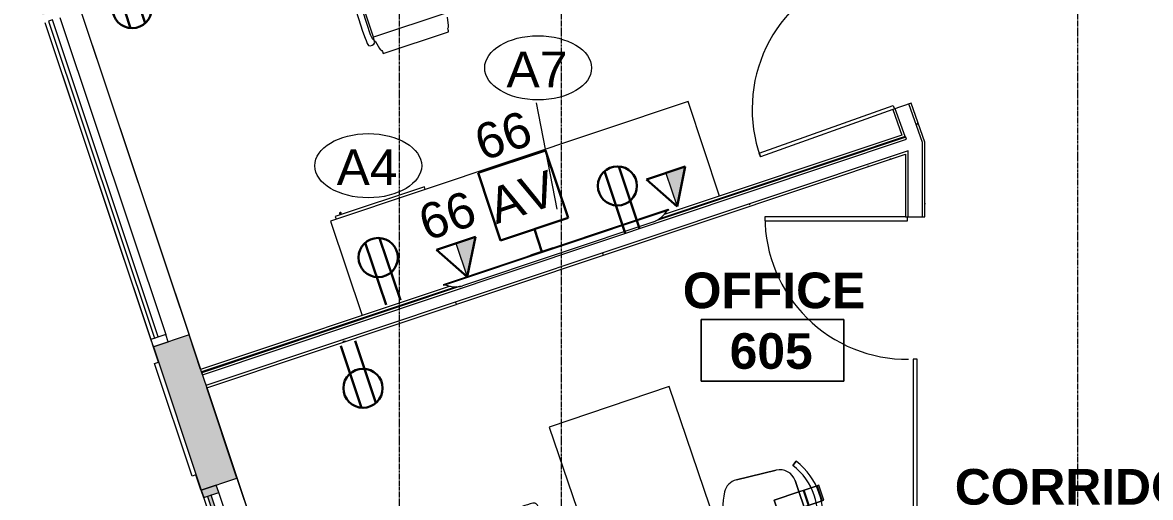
# Model space of a CAD drawing. Header units: inches. Extents: x 2468 to 4886, y -16 to 1381.
# Drawn here: x 2745.3 to 3030.3, y 390.6 to 510.6 of the extents above; entities that cross this region are included whole.
import ezdxf

# ---------------------------------------------------------------- set-up
doc = ezdxf.new("R2010")
doc.units = ezdxf.units.IN
doc.header["$MEASUREMENT"] = 0
doc.linetypes.add('Grid Line 1_2_', pattern=[0.875, 0.5, -0.125, 0.125, -0.125])
for name, color, linetype, lineweight in [('7200-WISCONSIN-AVE-6TH-FLOOR-031418_dwg', 8, 'Continuous', 9), ('A-ANNO-NOTE', 131, 'Continuous', 30), ('A-AREA-IDEN', 2, 'Continuous', 9), ('A-DOOR', 31, 'Continuous', 13), ('A-GLAZ-CURT', 52, 'Continuous', 9), ('A-GLAZ-CWMG', 51, 'Continuous', 13), ('A-WALL', 113, 'Continuous', 13), ('A-WALL-PATT', 111, 'Continuous', 13), ('Bb-cor', 7, 'Continuous', 9), ('Bb-mullion', 7, 'Continuous', 9), ('I-FURN', 30, 'Continuous', 9), ('I-WALL', 2, 'Continuous', 13), ('Q-CASE', 31, 'Continuous', 13), ('Q-SPCQ', 91, 'Continuous', 9), ('Q-SPCQ-IDEN', 132, 'Continuous', 9), ('S-GRID', 1, 'Continuous', 9)]:
    doc.layers.add(name, color=color, linetype=linetype, lineweight=lineweight)
doc.styles.add('Arial', font='arial.ttf', dxfattribs={"height": 9})
doc.styles.add('Swis721 Lt BT', font='swissl.ttf', dxfattribs={"height": 9})
doc.styles.add('Swis721 Lt BT_B', font='', dxfattribs={"height": 9})
doc.styles.get('Swis721 Lt BT_B').set_extended_font_data('Swis721 Lt BT', bold=True)
pattern_1 = [(0, (0, 0), (30.72, 7.68), [1.267, -21.773, 1.267, -21.773, -122.88]), (0, (0, 0), (30.72, 7.68), [-46.08, 1.267, -44.813, 1.267, -21.773, -53.76]), (0, (0, 0), (30.72, 7.68), [-115.2, 1.267, -14.093, 1.267, -37.133]), (120, (11.52, 3.84), (-22.011075, 22.7643), [1.267, -21.773, 1.267, -21.773, -122.88]), (120, (11.52, 3.84), (-22.011075, 22.7643), [-46.08, 1.267, -44.813, 1.267, -21.773, -53.76]), (120, (11.52, 3.84), (-22.011075, 22.7643), [-115.2, 1.267, -14.093, 1.267, -37.133]), (240, (15.36, 19.2), (-8.708925, -30.4443), [1.267, -21.773, 1.267, -21.773, -122.88]), (240, (15.36, 19.2), (-8.708925, -30.4443), [-46.08, 1.267, -44.813, 1.267, -21.773, -53.76]), (240, (15.36, 19.2), (-8.708925, -30.4443), [-115.2, 1.267, -14.093, 1.267, -37.133])]

# ---------------------------------------------------------------- blocks, each defined once
blk = doc.blocks.new('F - CONF TABLE _4 RECTANGULAR-12 CHAIRS_ - F - CONF TABLE _4 RECTANGULAR-12 CHAIRS_-6028883-6TH FLOOR POWER _ SIGNAL')
at = {"layer": 'I-FURN'}
for p, q in [((142.52, -6.15), (142.52, -25.67)), ((145.75, -6.73), (143.69, -6.33)), ((146.13, -6.89), (145.75, -6.73)), ((146.39, -7.14), (146.13, -6.89)), ((147.23, -24.63), (147.23, -7.2)), ((139.84, -25.63), (131.75, -25.63)), ((142.52, -25.67), (139.84, -25.63)), ((143.35, -25.72), (143.69, -25.49)), ((143.69, -25.49), (145.75, -25.09)), ((145.75, -25.09), (145.99, -25.01)), ((145.99, -25.01), (146.13, -24.94)), ((146.13, -24.94), (146.39, -24.68)), ((130.93, -26.12), (138.59, -26.22)), ((133.25, -27.7), (140.25, -27.79)), ((138.59, -26.22), (141.59, -26.22)), ((140.25, -27.79), (142.1, -27.75)), ((141.59, -26.22), (142.76, -26.12)), ((142.1, -27.75), (142.75, -27.71)), ((143.69, -25.74), (142.52, -25.67)), ((142.75, -27.71), (143.52, -27.64)), ((142.76, -26.12), (143.35, -25.72)), ((143.52, -27.64), (144.13, -27.54)), ((143.91, -25.76), (143.69, -25.74))]:
    blk.add_line(p, q, dxfattribs=at)
blk.add_arc((143.06, -26.76), 1.32, 324.065, 49.935, dxfattribs=at)
for points, knots in [([(147.23, -7.2), (147.23, -7.19), (147.21, -7.19), (147.16, -7.18), (147.1, -7.17), (147.01, -7.16), (146.91, -7.16), (146.76, -7.15), (146.58, -7.14), (146.44, -7.14), (146.39, -7.14)], [0, 0, 0, 0, 0.111111, 0.222222, 0.333333, 0.444444, 0.555556, 0.666667, 0.888889, 1, 1, 1, 1]), ([(146.39, -24.68), (146.58, -24.68), (146.86, -24.67), (147.08, -24.65), (147.16, -24.64), (147.21, -24.63), (147.23, -24.63), (147.23, -24.63)], [0, 0, 0, 0, 0.444444, 0.666667, 0.777778, 0.888889, 1, 1, 1, 1])]:
    blk.add_open_spline(points, degree=3, knots=knots, dxfattribs=at)
blk = doc.blocks.new('Single Glass Door1 - Full Rail - Long Handle-6377834-6TH FLOOR POWER _ SIGNAL')
at = {"layer": 'A-DOOR', "lineweight": 20}
for p, q in [((17, -2), (18, -2)), ((17, -38), (17, -2)), ((18, -2.4375), (18, -38)), ((18, -38), (17, -38))]:
    blk.add_line(p, q, dxfattribs=at)
at = {"layer": 'A-DOOR', "lineweight": 9}
blk.add_arc((18, -2), 36, 179.5, 270, dxfattribs=at)
blk = doc.blocks.new('Single Glass Door1 - Full Rail - Long Handle-6377836-6TH FLOOR POWER _ SIGNAL')
at = {"layer": 'A-DOOR', "lineweight": 20}
for p, q in [((17, 38), (17, 2)), ((18, 38), (17, 38)), ((18, 2.4375), (18, 38)), ((17, 2), (18, 2))]:
    blk.add_line(p, q, dxfattribs=at)
at = {"layer": 'A-DOOR', "lineweight": 9}
blk.add_arc((18, 2), 36, 90, 180.5, dxfattribs=at)
blk = doc.blocks.new('System Panel - Glazed-6038699-6TH FLOOR POWER _ SIGNAL')
at = {"layer": 'A-GLAZ-CURT', "lineweight": 13}
for p, q in [((34.84, 0.5), (-34.84, 0.5)), ((-34.84, 0.5), (-34.84, -0.5)), ((34.84, -0.5), (34.84, 0.5)), ((-34.84, -0.5), (34.84, -0.5))]:
    blk.add_line(p, q, dxfattribs=at)
blk = doc.blocks.new('Table-Teknion-Run_Off_Fixed_Journal_Leg - CJRF3266-5115852-6TH FLOOR POWER _ SIGNAL')
at = {"layer": 'I-FURN'}
for p, q in [((33, 16), (-33, 16)), ((-33, 16), (-33, -16)), ((33, -16), (33, 16)), ((-33, -16), (33, -16))]:
    blk.add_line(p, q, dxfattribs=at)
blk = doc.blocks.new('Chair-Teknion-Projek - No Headrest_  Fixed T-Arms-V55-6TH FLOOR POWER _ SIGNAL')
at = {"layer": 'I-FURN'}
for p, q in [((-1.18, 13.82), (-1.18, 13.45)), ((-1.18, 13.33), (-1.18, 12.66)), ((-1.18, 12.54), (-1.18, 12.17)), ((-0.61, 12.02), (-0.63, 10.17)), ((-0.6, 13.04), (-0.61, 12.02)), ((0.6, 13.04), (0.61, 12.02)), ((0.64, 10.17), (0.61, 12.02)), ((1.18, 13.45), (1.18, 13.82)), ((1.18, 12.66), (1.18, 13.33)), ((1.18, 12.17), (1.18, 12.54)), ((4.23, 9.61), (-4.23, 9.61)), ((4.23, 9.07), (-4.23, 9.07)), ((-0.63, 10.17), (-2.65, 10.17)), ((-0.63, 10.17), (0.64, 10.17)), ((2.65, 10.17), (0.64, 10.17)), ((-13.51, 3.15), (-13.15, 3.03)), ((-13.04, 2.99), (-12.4, 2.79)), ((-12.42, 5.28), (-12.78, 5.39)), ((-12.59, 3.46), (-11.62, 3.13)), ((-11.67, 5.03), (-12.31, 5.24)), ((-11.24, 4.3), (-12.21, 4.6)), ((-11.2, 4.88), (-11.56, 5)), ((-9.39, 3.16), (9.39, 3.16)), ((11.56, 5), (11.2, 4.88)), ((12.22, 4.6), (11.24, 4.3)), ((12.59, 3.46), (11.62, 3.13)), ((12.31, 5.24), (11.67, 5.03)), ((12.4, 2.79), (13.04, 2.99)), ((12.78, 5.39), (12.42, 5.28)), ((13.15, 3.03), (13.51, 3.15)), ((-12.29, 2.75), (-11.93, 2.64)), ((11.93, 2.64), (12.29, 2.75)), ((-11.87, -5.48), (-11.02, -5.48)), ((-11.02, -5.48), (-10.17, -5.48)), ((10.17, -5.48), (11.02, -5.48)), ((11.02, -5.48), (11.87, -5.48)), ((-8.86, -10.18), (-9.08, -10.49)), ((-8.76, -10.04), (-8.79, -10.09)), ((-6.88, -11.48), (-6.65, -11.17)), ((-5.91, -11.24), (5.91, -11.24)), ((6.65, -11.17), (6.88, -11.48)), ((8.79, -10.09), (8.76, -10.04)), ((9.08, -10.49), (8.86, -10.18)), ((-7.17, -11.87), (-6.95, -11.57)), ((6.95, -11.57), (7.17, -11.87))]:
    blk.add_line(p, q, dxfattribs=at)
at = {"layer": 'I-FURN', "flags": 128}
for points in [[(-11.62, 3.13), (-10.6, 2.79), (-9.58, 2.44)], [(-9.39, 3.72), (-10.32, 4.01), (-11.24, 4.3)], [(11.24, 4.3), (10.32, 4.01), (9.39, 3.72)], [(9.58, 2.44), (10.6, 2.79), (11.62, 3.13)]]:
    blk.add_lwpolyline(points, dxfattribs=at)
at = {"layer": 'I-FURN'}
for centre, radius, start, end in [((0, 10.37), 3.64, 71.0766, 108.9234), ((-1.12, 13.45), 0.062, 180, 255.4949), ((-1.12, 13.33), 0.062, 104.5051, 180), ((-1.12, 12.66), 0.062, 180, 255.4949), ((-1.12, 12.54), 0.062, 104.5051, 180), ((0, 15.62), 3.65, 251.125, 260.3423), ((0, 12.99), 0.6, 4.6052, 175.3948), ((0, 15.62), 3.65, 279.6577, 288.875), ((1.12, 13.45), 0.062, 284.5051, 0), ((1.12, 13.33), 0.062, 0, 75.4949), ((1.12, 12.66), 0.062, 284.5051, 0), ((1.12, 12.54), 0.062, 360, 75.4949), ((-2.64, 3.42), 6.76, 128.2502, 177.4222), ((-2.65, 3.42), 6.75, 90, 128.2502), ((-4.23, 5.34), 4.26, 110.8332, 127.5604), ((-4.23, 5.34), 4.26, 90, 110.8332), ((-4.46, 4.82), 4.25, 86.8142, 106.3928), ((2.65, 3.42), 6.75, 51.7498, 90), ((4.23, 5.34), 4.26, 69.1668, 90), ((4.46, 4.82), 4.25, 73.6072, 93.1858), ((4.23, 5.34), 4.26, 52.4396, 69.1668), ((2.64, 3.42), 6.76, 2.5778, 51.7498), ((-9.87, 3.21), 3.64, 143.0766, 180.9234), ((-13.13, 3.09), 0.062, 252, 327.4949), ((-13.02, 3.05), 0.062, 176.5051, 252), ((-12.36, 4.01), 0.6, 75.7003, 247.3948), ((-12.44, 5.22), 0.062, 356.5051, 72), ((-12.33, 5.18), 0.062, 72, 147.4949), ((-14.86, 4.83), 3.65, 323.125, 332.3423), ((-11.69, 4.98), 0.062, 356.5051, 72), ((-11.58, 4.94), 0.062, 72, 147.4949), ((-14.86, 4.83), 3.65, 351.6577, 0.875), ((-5.24, 1.24), 4.5, 154.7303, 164.55), ((-3.3, 3.44), 6.1, 177.3817, 182.6183), ((5.25, 1.25), 4.49, 15.4405, 25.2792), ((2.64, 3.42), 6.76, 357.851, 2.702), ((14.86, 4.83), 3.65, 179.125, 188.3423), ((11.58, 4.94), 0.062, 32.5051, 108), ((14.86, 4.83), 3.65, 207.6577, 216.875), ((11.69, 4.98), 0.062, 108, 183.4949), ((12.36, 4.01), 0.6, 292.6052, 103.3948), ((12.33, 5.18), 0.062, 32.5051, 108), ((12.44, 5.22), 0.062, 108, 183.4949), ((9.87, 3.21), 3.64, 359.0766, 36.9234), ((13.02, 3.05), 0.062, 288, 3.4949), ((13.13, 3.09), 0.062, 212.5051, 288), ((-11.07, 1.13), 1.68, 88.2371, 181.0514), ((-12.38, 2.85), 0.062, 252, 327.4949), ((-12.27, 2.81), 0.062, 176.5051, 252), ((-10.97, 1.13), 1.68, 358.9487, 91.7629), ((24.25, -3.32), 34.4, 172.6337, 177.3404), ((-1.73, 0.04), 8.21, 165.0008, 172.6326), ((-1.73, 0.04), 8.21, 163.0114, 165.0008), ((10.97, 1.13), 1.68, 88.2371, 181.0513), ((1.73, 0.04), 8.21, 14.9992, 16.9886), ((1.73, 0.04), 8.21, 12.5091, 14.9992), ((1.73, 0.04), 8.21, 7.3674, 12.178), ((-24.25, -3.32), 34.4, 2.6596, 7.3663), ((11.07, 1.13), 1.68, 358.9486, 91.7629), ((12.27, 2.81), 0.062, 288, 3.4949), ((12.38, 2.85), 0.062, 212.5051, 288), ((24.63, -3.33), 34.78, 177.4079, 183.5219), ((-24.63, -3.33), 34.78, 356.4781, 2.5921), ((24.63, -3.33), 34.78, 183.5219, 187.2835), ((-24.63, -3.33), 34.78, 352.7165, 356.4781), ((-5.91, -7.24), 4, 187.2835, 224.5938), ((5.91, -7.24), 4, 315.4062, 352.7165), ((-6.1, -8.39), 3.64, 215.0766, 252.9234), ((-8.81, -10.22), 0.062, 68.5051, 144), ((-8.74, -10.12), 0.062, 144, 219.4949), ((-5.91, -7.24), 4, 224.5938, 259.2841), ((-7.64, -10.51), 0.6, 177.9823, 306.3956), ((-5.91, -7.24), 4, 259.2841, 270), ((5.91, -7.24), 4, 270, 280.7159), ((5.91, -7.24), 4, 280.7159, 315.4062), ((6.1, -8.39), 3.64, 287.0766, 324.9234), ((7.64, -10.51), 0.6, 233.6044, 2.0177), ((8.74, -10.12), 0.062, 320.5051, 36), ((8.81, -10.22), 0.062, 36, 111.4949), ((-6.93, -11.44), 0.062, 248.5051, 324), ((-7, -11.54), 0.062, 324, 39.4949), ((6.93, -11.44), 0.062, 216, 291.4949), ((7, -11.54), 0.062, 140.5051, 216)]:
    blk.add_arc(centre, radius, start, end, dxfattribs=at)
for points in [[(-5.66, 8.9), (-8.07, 8.21), (-9.33, 5.79), (-9.33, 3.16)], [(5.66, 8.9), (8.07, 8.21), (9.33, 5.79), (9.33, 3.16)], [(-12.75, 1.09), (-12.85, 0.16), (-12.97, -1.72), (-12.93, -3.6), (-12.86, -4.54)], [(-9.18, -4.54), (-9.11, -3.6), (-9.06, -1.72), (-9.18, 0.16), (-9.29, 1.09)], [(9.29, 1.09), (9.18, 0.16), (9.06, -1.72), (9.11, -3.6), (9.18, -4.54)], [(12.86, -4.54), (12.93, -3.6), (12.97, -1.72), (12.85, 0.16), (12.75, 1.09)], [(-12.86, -4.54), (-12.85, -4.63), (-12.82, -4.79), (-12.71, -5.02), (-12.55, -5.21), (-12.35, -5.36), (-12.12, -5.46), (-11.95, -5.48), (-11.87, -5.48)], [(-10.17, -5.48), (-10.08, -5.48), (-9.92, -5.46), (-9.68, -5.36), (-9.48, -5.21), (-9.32, -5.02), (-9.21, -4.79), (-9.18, -4.63), (-9.18, -4.54)], [(9.18, -4.54), (9.18, -4.63), (9.21, -4.79), (9.32, -5.02), (9.48, -5.21), (9.68, -5.36), (9.92, -5.46), (10.08, -5.48), (10.17, -5.48)], [(11.87, -5.48), (11.95, -5.48), (12.12, -5.46), (12.35, -5.36), (12.55, -5.21), (12.71, -5.02), (12.82, -4.79), (12.85, -4.63), (12.86, -4.54)]]:
    blk.add_open_spline(points, degree=3, dxfattribs=at)
blk = doc.blocks.new('F-Chairs1 - Side 01-5241002-6TH FLOOR POWER _ SIGNAL')
at = {"layer": 'I-FURN'}
for p, q in [((2, 0), (-2, 0)), ((-2, 0), (-2, -0.46)), ((2, 0), (-2, 0)), ((-2, 0), (-2, -0.72)), ((2, -0.46), (2, 0)), ((2, -0.72), (2, 0)), ((-2, -0.46), (2, -0.46)), ((-2, -0.46), (2, -0.46)), ((-2, -0.72), (-2, -0.46)), ((-2, -0.72), (-2, -2.09)), ((-2, -2.09), (-2, -0.72)), ((-2, -2.09), (-2, -3.91)), ((-2, -4.21), (-2, -2.09)), ((2, -0.46), (2, -0.72)), ((2, -0.72), (2, -2.09)), ((2, -2.09), (2, -0.72)), ((2, -2.09), (2, -4.21)), ((2, -3.91), (2, -2.09)), ((-9.57, -3.52), (-8.8, -4.64)), ((-9.57, -3.52), (-8.8, -4.64)), ((-8.8, -4.64), (-9.57, -3.52)), ((5.02, -5.32), (-5.02, -5.32)), ((5.02, -5.32), (-5.02, -5.32)), ((-5.02, -5.32), (5.02, -5.32)), ((-2, -3.91), (-2, -5.32)), ((2, -3.91), (-2, -3.91)), ((-2, -4.21), (2, -4.21)), ((-2, -5.32), (-2, -4.21)), ((-2, -5.32), (-2, -11.91)), ((-2, -11.91), (-2, -5.32)), ((2, -5.32), (2, -3.91)), ((2, -4.21), (2, -5.32)), ((2, -5.32), (2, -11.91)), ((2, -11.91), (2, -5.32)), ((8.8, -4.64), (9.57, -3.52)), ((8.8, -4.64), (9.57, -3.52)), ((9.57, -3.52), (8.8, -4.64)), ((-9.07, -9.03), (-9.96, -19.32)), ((-9.07, -9.03), (-9.96, -19.32)), ((-9.96, -19.32), (-9.07, -9.03)), ((9.96, -19.32), (9.07, -9.03)), ((9.96, -19.32), (9.07, -9.03)), ((9.07, -9.03), (9.96, -19.32)), ((2, -11.91), (-2, -11.91)), ((-2, -11.91), (2, -11.91))]:
    blk.add_line(p, q, dxfattribs=at)
for centre, radius, start, end in [((0, -17.51), 16.94, 55.6197, 124.3803), ((0, -17.51), 16.94, 55.6197, 124.3803), ((0, -17.51), 16.94, 55.6197, 124.3803), ((0, -17.51), 15.59, 55.6197, 124.3803), ((0, -17.51), 15.59, 55.6197, 124.3803), ((0, -17.51), 15.59, 55.6197, 124.3803), ((-5.02, -9.38), 4.06, 90, 175.0303), ((-5.02, -9.38), 4.06, 90, 175.0303), ((-5.02, -9.38), 4.06, 90, 175.0303), ((5.02, -9.38), 4.06, 4.9697, 90), ((5.02, -9.38), 4.06, 4.9697, 90), ((5.02, -9.38), 4.06, 4.9697, 90), ((-5.91, -19.67), 4.06, 175.0303, 238.407), ((-5.91, -19.67), 4.06, 175.0303, 238.407), ((-5.91, -19.67), 4.06, 175.0303, 238.407), ((5.91, -19.67), 4.06, 301.593, 4.9697), ((5.91, -19.67), 4.06, 301.593, 4.9697), ((5.91, -19.67), 4.06, 301.593, 4.9697), ((0, -10.06), 15.35, 238.407, 301.593), ((0, -10.06), 15.35, 238.407, 301.593), ((0, -10.06), 15.35, 238.407, 301.593)]:
    blk.add_arc(centre, radius, start, end, dxfattribs=at)
blk = doc.blocks.new('System Panel - Glazed-5915169-6TH FLOOR POWER _ SIGNAL')
at = {"layer": 'A-GLAZ-CURT'}
blk.add_hatch(color=7, dxfattribs=at).paths.add_polyline_path([(42.22, -0.5), (42.22, 0.5), (-42.22, 0.5), (-42.22, -0.5), (27.7, -0.5)], flags=0)
at = {"layer": 'A-GLAZ-CURT', "color": 8, "lineweight": 20}
for p, q in [((42.22, 0.5), (-42.22, 0.5)), ((-42.22, 0.5), (-42.22, -0.5)), ((42.22, -0.5), (42.22, 0.5)), ((-42.22, -0.5), (42.22, -0.5))]:
    blk.add_line(p, q, dxfattribs=at)
blk = doc.blocks.new('Rectangular Mullion - 2_ x 4_ rectangular 2-5912095-6TH FLOOR POWER _ SIGNAL')
at = {"layer": 'A-GLAZ-CWMG', "lineweight": 9}
blk.add_hatch(color=7, dxfattribs=at).paths.add_polyline_path([(-2, 1.5), (-2, -2.5), (0, -2.5), (0, 1.5)], flags=0)
at = {"layer": 'A-GLAZ-CWMG', "color": 8, "lineweight": 20}
for p, q in [((0, 1.5), (-2, 1.5)), ((-2, 1.5), (-2, -2.5)), ((0, -2.5), (0, 1.5)), ((-2, -2.5), (0, -2.5))]:
    blk.add_line(p, q, dxfattribs=at)
blk = doc.blocks.new('Rectangular Mullion - 2_ x 4_ rectangular 2-5915168-6TH FLOOR POWER _ SIGNAL')
at = {"layer": 'A-GLAZ-CWMG', "lineweight": 9}
for p, q in [((2817.88, 310.51), (2791.11, 390.59)), ((2821.68, 311.77), (2794.91, 391.86))]:
    blk.add_line(p, q, dxfattribs=at)
blk = doc.blocks.new('System Panel - Glazed-5915204-6TH FLOOR POWER _ SIGNAL')
at = {"layer": 'A-GLAZ-CURT', "lineweight": 13}
for p, q in [((42.22, 0.5), (-42.22, 0.5)), ((-42.22, 0.5), (-42.22, -0.5)), ((42.22, -0.5), (42.22, 0.5)), ((-42.22, -0.5), (42.22, -0.5))]:
    blk.add_line(p, q, dxfattribs=at)
blk = doc.blocks.new('Rectangular Mullion - 2_ x 4_ rectangular 2-5915205-6TH FLOOR POWER _ SIGNAL')
at = {"layer": 'A-GLAZ-CWMG', "lineweight": 20}
for p, q in [((0, 2.5), (-2, 2.5)), ((-2, 2.5), (-2, -1.5)), ((0, -1.5), (0, 2.5)), ((-2, -1.5), (0, -1.5))]:
    blk.add_line(p, q, dxfattribs=at)
blk = doc.blocks.new('Rectangular Mullion - 2_ x 4_ rectangular 2-5915203-6TH FLOOR POWER _ SIGNAL')
at = {"layer": 'A-GLAZ-CWMG', "lineweight": 9}
for p, q in [((2750.97, 510.64), (2777.74, 430.56)), ((2754.76, 511.91), (2781.53, 431.83))]:
    blk.add_line(p, q, dxfattribs=at)
blk = doc.blocks.new('Casework 2 - Casework 2-6007594-6TH FLOOR POWER _ SIGNAL')
at = {"layer": 'Q-CASE', "lineweight": 9}
for p, q in [((2910.66, 486.7), (2815.41, 486.7)), ((2815.41, 486.7), (2815.41, 461.52)), ((2910.66, 461.52), (2910.66, 486.7))]:
    blk.add_line(p, q, dxfattribs=at)
blk = doc.blocks.new('A-Flat_Screen_TV - OLED 65B6P 65_-4747238-6TH FLOOR POWER _ SIGNAL')
at = {"layer": 'Q-SPCQ'}
for p, q in [((-30, 0.19), (30, 0.19)), ((-30, 0.19), (-30, 0)), ((30, 0), (-30, 0)), ((-29.94, 0), (-29.94, -0.06)), ((-25.5, 1.81), (25.5, 1.81)), ((29.94, -0.06), (29.94, 0)), ((30, 0), (30, 0.19)), ((29.94, -0.06), (-29.94, -0.06))]:
    blk.add_line(p, q, dxfattribs=at)
for centre, start, end in [((-24.9, -5.58), 94.6372, 128.9656), ((24.9, -5.58), 51.0344, 85.3628)]:
    blk.add_arc(centre, 7.41, start, end, dxfattribs=at)
blk = doc.blocks.new('Conference Wood wall13 - Conference Wood wall-6211084-6TH FLOOR POWER _ SIGNAL')
at = {"layer": 'Q-CASE', "lineweight": 20}
for p, q in [((2790.8, 421.65), (2968.69, 481.12)), ((2968.52, 481.63), (2905.37, 460.52)), ((2968.69, 481.12), (2968.52, 481.63)), ((2855.96, 444), (2790.63, 422.16)), ((2790.63, 422.16), (2790.8, 421.65))]:
    blk.add_line(p, q, dxfattribs=at)
blk = doc.blocks.new('A-UC Refrigerator - A-UC Refrigerator-V76-6TH FLOOR POWER _ SIGNAL')
at = {"layer": 'Q-SPCQ'}
for p, q in [((-11.87, 17.75), (-11.87, 17.06)), ((11.88, 17.75), (-11.87, 17.75)), ((-10.5, 17.91), (-10.5, 17.75)), ((-10.5, 17.91), (-10.5, 17.75)), ((-10.25, 17.75), (-10.25, 17.92)), ((-10.25, 17.75), (-10.25, 17.92)), ((11.88, 17.06), (11.88, 17.75))]:
    blk.add_line(p, q, dxfattribs=at)
for start, end in [(90, 270), (270, 90)]:
    blk.add_arc((-10.39, 18.13), 0.25, start, end, dxfattribs=at)
blk = doc.blocks.new('7200-WISCONSIN-AVE-6TH-FLOOR-031418_dwg-5450642-6TH FLOOR POWER _ SIGNAL')
at = {"layer": 'Bb-cor'}
for p, q in [((2790.4, 422.97), (2758.02, 519.83)), ((2750.95, 510.61), (2777.74, 430.47)), ((2828.72, 308.33), (2791.95, 418.34))]:
    blk.add_line(p, q, dxfattribs=at)
at = {"layer": 'Bb-cor', "flags": 128}
blk.add_lwpolyline([(2790.42, 392.53), (2789.15, 396.33), (2788.2, 396.01), (2778.7, 424.47), (2779.64, 424.79), (2778.38, 428.58)], dxfattribs=at)
at = {"layer": 'Bb-mullion'}
for p, q in [((2777.74, 430.47), (2778.38, 428.58)), ((2790.42, 392.53), (2791.05, 390.64))]:
    blk.add_line(p, q, dxfattribs=at)
blk = doc.blocks.new('Appliance_Specialty Equipment Tag - Standard-3515593-6TH FLOOR POWER _ SIGNAL')
at = {"layer": 'Q-SPCQ-IDEN'}
blk.add_ellipse((-0.0499, 0.0037), major_axis=(-0.1406, 0), ratio=0.600473, dxfattribs=at)
blk = doc.blocks.new('Room Tag - Room Name and Number-3379422-6TH FLOOR POWER _ SIGNAL')
at = {"layer": 'A-AREA-IDEN'}
for p, q in [((-0.1881, -0.1636), (-0.1881, -0.0018)), ((-0.1881, -0.0018), (0.1869, -0.0018)), ((0.1869, -0.0018), (-0.1881, -0.0018)), ((-0.1881, -0.0018), (-0.1881, -0.1636)), ((0.1869, -0.0018), (0.1869, -0.1636)), ((0.1869, -0.1636), (0.1869, -0.0018)), ((0.1869, -0.1636), (-0.1881, -0.1636)), ((-0.1881, -0.1636), (0.1869, -0.1636))]:
    blk.add_line(p, q, dxfattribs=at)

msp = doc.modelspace()

# ---------------------------------------------------------------- hatches: boundary and pattern name
at = {"layer": 'A-ANNO-NOTE', "lineweight": 9}
for points in [[(2910.73, 464.11), (2912.78, 474.22), (2907.89, 472.58)], [(2857.69, 446.38), (2859.75, 456.49), (2854.85, 454.85), (2857.5, 446.95)]]:
    msp.add_hatch(color=256, dxfattribs=at).paths.add_polyline_path(points, flags=0)
at = {"layer": 'A-WALL-PATT', "lineweight": 9}
h = msp.add_hatch(color=7, dxfattribs=at)
h.paths.add_polyline_path([(2790.48, 392.49), (2799.49, 395.5), (2787.4, 431.68), (2778.39, 428.67), (2785.07, 408.66)], flags=0)
h.paths.add_polyline_path([(2750.35, 512.54), (2759.36, 515.55), (2757.15, 522.16), (2752.93, 520.75), (2745.32, 543.51), (2749.54, 544.93), (2747.33, 551.54), (2738.32, 548.52), (2747.6, 520.75)], flags=0)
h.paths.add_polyline_path([(2710.28, 632.4), (2719.29, 635.41), (2707.21, 671.55), (2698.2, 668.54), (2700.77, 660.85)], flags=0)
h.paths.add_polyline_path([(2670.15, 752.47), (2679.16, 755.48), (2676.94, 762.12), (2672.64, 760.69), (2665.03, 783.45), (2669.33, 784.88), (2597.66, 999.29), (2588.65, 996.28), (2667.4, 760.69)], flags=0)
h = msp.add_hatch(dxfattribs=at)
h.set_pattern_fill('FP_1', color=256, style=0, pattern_type=2)
h.set_pattern_definition(pattern_1)
h.paths.add_polyline_path([(2972.73, 480.33), (2973.36, 480.43), (2969.87, 490.25), (2969.28, 490.04), (2971.42, 484.02)], flags=0)
h = msp.add_hatch(dxfattribs=at)
h.set_pattern_fill('FP_1', color=256, style=0, pattern_type=2)
h.set_pattern_definition(pattern_1)
h.paths.add_polyline_path([(2790.51, 422.35), (2854.92, 443.88), (2853.57, 443.96), (2853.36, 444.01), (2790.32, 422.94)], flags=0)
h.paths.add_polyline_path([(2906.27, 461.04), (2967.76, 481.63), (2967.56, 482.19), (2907.44, 462.09), (2907.3, 461.92)], flags=0)
h = msp.add_hatch(dxfattribs=at)
h.set_pattern_fill('FP_1', color=256, style=0, pattern_type=2)
h.set_pattern_definition(pattern_1)
h.paths.add_polyline_path([(2972.73, 351.86), (2973.36, 352.07), (2973.36, 356.55), (2972.73, 356.34), (2972.73, 352.07)], flags=0)
h.paths.add_polyline_path([(2973.36, 461.53), (2973.36, 480.43), (2972.73, 480.33), (2972.73, 461.53)], flags=0)
h = msp.add_hatch(dxfattribs=at)
h.set_pattern_fill('FP_1', color=256, style=0, pattern_type=2)
h.set_pattern_definition(pattern_1)
h.paths.add_polyline_path([(2791.86, 418.32), (2968.48, 477.36), (2968.48, 478.01), (2791.66, 418.91)], flags=0)

# ---------------------------------------------------------------- linework, layer by layer
at = {"layer": 'A-ANNO-NOTE'}
for p, q in [((2767.4, 524.9), (2772.64, 509.23)), ((2771.04, 526.12), (2776.28, 510.44)), ((2877.51, 478.31), (2860.44, 472.61)), ((2883.22, 461.24), (2877.51, 478.31)), ((2901.25, 458.6), (2896.01, 474.27)), ((2903, 470.95), (2912.78, 474.22)), ((2910.73, 464.11), (2912.78, 474.22)), ((2860.44, 472.61), (2866.14, 455.54)), ((2897.61, 457.39), (2892.37, 473.06)), ((2910.73, 464.11), (2903, 470.95)), ((2866.14, 455.54), (2883.22, 461.24)), ((2840.8, 440.5), (2835.56, 456.18)), ((2849.96, 453.22), (2859.75, 456.49)), ((2857.69, 446.38), (2859.75, 456.49)), ((2876.58, 452.7), (2874.68, 458.39)), ((2837.17, 439.29), (2831.93, 454.96)), ((2857.69, 446.38), (2849.96, 453.22)), ((2879.43, 453.65), (2873.74, 451.75)), ((2825.75, 428.95), (2830.99, 413.28)), ((2829.38, 430.17), (2834.62, 414.5))]:
    msp.add_line(p, q, dxfattribs=at)
at = {"layer": 'A-ANNO-NOTE', "lineweight": 9}
for p, q in [((2912.78, 474.22), (2907.89, 472.58)), ((2910.73, 464.11), (2912.78, 474.22)), ((2907.89, 472.58), (2910.73, 464.11)), ((2859.75, 456.49), (2854.85, 454.85)), ((2857.69, 446.38), (2859.75, 456.49)), ((2854.85, 454.85), (2857.69, 446.38))]:
    msp.add_line(p, q, dxfattribs=at)
at = {"layer": 'A-ANNO-NOTE'}
for centre in [(2773.01, 514.16), (2895.64, 469.34), (2835.19, 451.24), (2831.36, 418.22)]:
    msp.add_circle(centre, 4.95, dxfattribs=at)
at = {"layer": 'A-WALL', "lineweight": 9}
for p, q in [((2759.36, 515.55), (2787.4, 431.68)), ((2799.49, 395.5), (2827.53, 311.62))]:
    msp.add_line(p, q, dxfattribs=at)
at = {"layer": 'A-WALL'}
for p, q in [((2968.36, 481.8), (2965.87, 488.83)), ((2972.73, 480.33), (2969.28, 490.04)), ((2968.36, 481.8), (2906.27, 461.04)), ((2972.73, 461.53), (2972.73, 480.33)), ((2969.11, 478.22), (2791.66, 418.91)), ((2969.11, 461.53), (2969.11, 478.22)), ((2854.92, 443.88), (2790.51, 422.35)), ((2790.32, 422.94), (2791.86, 418.32))]:
    msp.add_line(p, q, dxfattribs=at)
at = {"layer": 'A-WALL', "color": 8, "lineweight": 20}
for p, q in [((2787.4, 431.68), (2778.39, 428.67)), ((2790.32, 422.94), (2787.4, 431.68)), ((2778.39, 428.67), (2790.48, 392.49)), ((2799.49, 395.5), (2791.86, 418.32)), ((2790.48, 392.49), (2799.49, 395.5))]:
    msp.add_line(p, q, dxfattribs=at)
at = {"layer": 'I-WALL'}
for p, q in [((2969.87, 490.25), (2965.28, 488.62)), ((2973.36, 480.43), (2969.87, 490.25)), ((2965.28, 488.62), (2967.56, 482.19)), ((2967.56, 482.19), (2907.44, 462.09)), ((2973.36, 461.53), (2973.36, 480.43)), ((2791.86, 418.32), (2968.48, 477.36)), ((2968.48, 477.36), (2968.48, 461.53)), ((2968.48, 461.53), (2973.36, 461.53)), ((2853.36, 444.01), (2790.32, 422.94))]:
    msp.add_line(p, q, dxfattribs=at)
at = {"layer": 'Q-SPCQ-IDEN'}
msp.add_line((2880.4, 463.45), (2875.2, 490.37), dxfattribs=at)
at = {"layer": 'S-GRID', "linetype": 'Grid Line 1_2_'}
for p, q in [((2840.62, -16.1), (2840.62, 1356.78)), ((2881.52, -16.1), (2881.52, 1356.78)), ((3012, -16.1), (3012, 1356.78))]:
    msp.add_line(p, q, dxfattribs=at)

# ---------------------------------------------------------------- block references
at = {"layer": '7200-WISCONSIN-AVE-6TH-FLOOR-031418_dwg', "color": 7}
msp.add_blockref('7200-WISCONSIN-AVE-6TH-FLOOR-031418_dwg-5450642-6TH FLOOR POWER _ SIGNAL', (0, 0), dxfattribs=at)
msp.add_blockref('7200-WISCONSIN-AVE-6TH-FLOOR-031418_dwg-5450642-6TH FLOOR POWER _ SIGNAL', (0, 0), dxfattribs=at)
msp.add_blockref('7200-WISCONSIN-AVE-6TH-FLOOR-031418_dwg-5450642-6TH FLOOR POWER _ SIGNAL', (0, 0), dxfattribs=at)
at = {"layer": 'A-AREA-IDEN', "xscale": 95.99999999999994, "yscale": 95.99999999999994, "zscale": 95.99999999999994}
msp.add_blockref('Room Tag - Room Name and Number-3379422-6TH FLOOR POWER _ SIGNAL', (2934.91, 435.73), dxfattribs=at)
at = {"layer": 'A-DOOR'}
for name, p, rotation in [('Single Glass Door1 - Full Rail - Long Handle-6377834-6TH FLOOR POWER _ SIGNAL', (2961.55, 506.39), 289.5555133595951), ('Single Glass Door1 - Full Rail - Long Handle-6377836-6TH FLOOR POWER _ SIGNAL', (2970.92, 443.53), 89.99999999999986)]:
    msp.add_blockref(name, p, dxfattribs=dict(at, rotation=rotation))
at = {"layer": 'A-GLAZ-CURT'}
for name, p, rotation in [('System Panel - Glazed-5915204-6TH FLOOR POWER _ SIGNAL', (2765.77, 471.07), 108.4833333333332), ('System Panel - Glazed-6038699-6TH FLOOR POWER _ SIGNAL', (2970.92, 390.7), 89.99999999999973), ('System Panel - Glazed-5915169-6TH FLOOR POWER _ SIGNAL', (2805.92, 351.02), 288.4833333333336)]:
    msp.add_blockref(name, p, dxfattribs=dict(at, rotation=rotation))
at = {"layer": 'A-GLAZ-CWMG', "lineweight": 9}
for name in ['Rectangular Mullion - 2_ x 4_ rectangular 2-5915203-6TH FLOOR POWER _ SIGNAL', 'Rectangular Mullion - 2_ x 4_ rectangular 2-5915168-6TH FLOOR POWER _ SIGNAL']:
    msp.add_blockref(name, (0, 0), dxfattribs=at)
for name, p, rotation in [('Rectangular Mullion - 2_ x 4_ rectangular 2-5915205-6TH FLOOR POWER _ SIGNAL', (2779.79, 429.14), 288.4833333333332), ('Rectangular Mullion - 2_ x 4_ rectangular 2-5912095-6TH FLOOR POWER _ SIGNAL', (2791.9, 392.96), 108.4833333333336)]:
    msp.add_blockref(name, p, dxfattribs=dict(at, rotation=rotation))
at = {"layer": 'I-FURN'}
for name, p, rotation in [('F - CONF TABLE _4 RECTANGULAR-12 CHAIRS_ - F - CONF TABLE _4 RECTANGULAR-12 CHAIRS_-6028883-6TH FLOOR POWER _ SIGNAL', (2813.15, 650.23), 288.4833333333332), ('Table-Teknion-Run_Off_Fixed_Journal_Leg - CJRF3266-5115852-6TH FLOOR POWER _ SIGNAL', (2904.18, 382.28), 288.7150192001783), ('F-Chairs1 - Side 01-5241002-6TH FLOOR POWER _ SIGNAL', (2947.2, 391.84), 288.7150192001806), ('Chair-Teknion-Projek - No Headrest_  Fixed T-Arms-V55-6TH FLOOR POWER _ SIGNAL', (2874.13, 375.54), 108.7150192001781)]:
    msp.add_blockref(name, p, dxfattribs=dict(at, rotation=rotation))
at = {"layer": 'Q-CASE', "lineweight": 9, "rotation": 18.48333333333354}
msp.add_blockref('Casework 2 - Casework 2-6007594-6TH FLOOR POWER _ SIGNAL', (307.28, -893.69), dxfattribs=at)
at = {"layer": 'Q-CASE', "lineweight": 9}
msp.add_blockref('Conference Wood wall13 - Conference Wood wall-6211084-6TH FLOOR POWER _ SIGNAL', (0, 0), dxfattribs=at)
at = {"layer": 'Q-SPCQ'}
for name, p, rotation in [('A-UC Refrigerator - A-UC Refrigerator-V76-6TH FLOOR POWER _ SIGNAL', (2841.23, 448.53), 18.48333333333322), ('A-Flat_Screen_TV - OLED 65B6P 65_-4747238-6TH FLOOR POWER _ SIGNAL', (2880.12, 453.88), 198.4833333333335)]:
    msp.add_blockref(name, p, dxfattribs=dict(at, rotation=rotation))
at = {"layer": 'Q-SPCQ-IDEN', "xscale": 95.99999999999994, "yscale": 95.99999999999994, "zscale": 95.99999999999994}
for p in [(2880.4, 498.81), (2837.48, 474.09)]:
    msp.add_blockref('Appliance_Specialty Equipment Tag - Standard-3515593-6TH FLOOR POWER _ SIGNAL', p, dxfattribs=at)

# ---------------------------------------------------------------- texts
at = {"layer": 'A-ANNO-NOTE', "lineweight": 9, "char_height": 9, "attachment_point": 1, "rotation": 18.4833}
for s, insert, width, style in [('66', (2858.69, 484.14), 16.362, 'Swis721 Lt BT'), ('AV', (2862.16, 468.16), 20.604, 'Arial'), ('66', (2844.57, 463.92), 16.362, 'Swis721 Lt BT')]:
    msp.add_mtext(s, dxfattribs=dict(at, insert=insert, width=width, style=style))
at = {"layer": 'A-AREA-IDEN', "char_height": 9, "attachment_point": 1, "style": 'Swis721 Lt BT_B'}
for s, insert, width in [('OFFICE', (2912.17, 447.45), 54.843), ('605', (2924.02, 432.13), 25.452), ('CORRIDOR', (2980.9, 397.82), 81.204)]:
    msp.add_mtext(s, dxfattribs=dict(at, insert=insert, width=width))
at = {"layer": 'Q-SPCQ-IDEN', "char_height": 9, "width": 18.786, "attachment_point": 1, "style": 'Arial'}
for s, insert in [('A7', (2867.62, 503.27)), ('A4', (2824.7, 478.55))]:
    msp.add_mtext(s, dxfattribs=dict(at, insert=insert))

doc.saveas('drawing.dxf')
